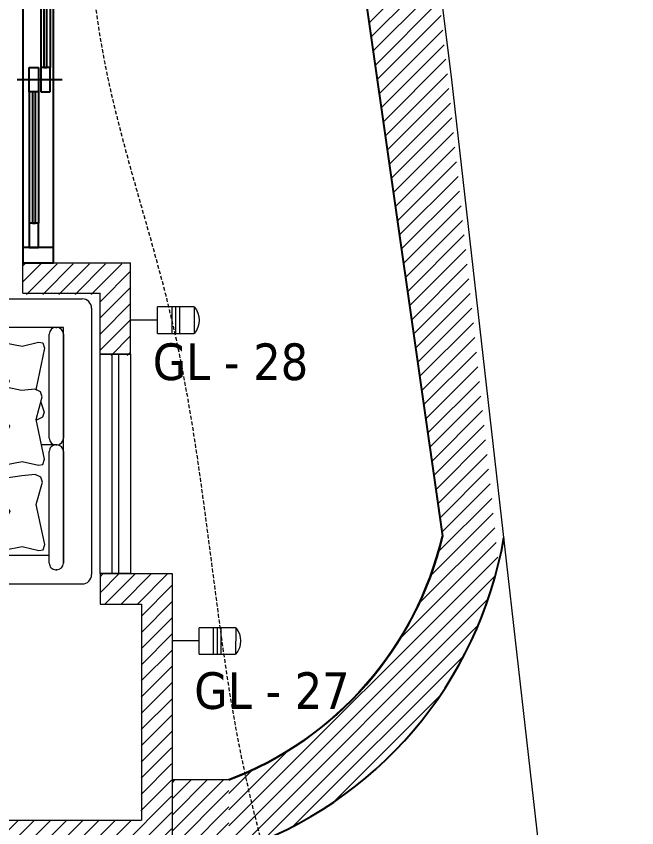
# Model space of a CAD drawing. Header units: inches. Extents: x 109699 to 44449955, y -10987 to 15824140.
# Drawn here: x 191539.3 to 191641.1, y -3401 to -3267.9 of the extents above; entities that cross this region are included whole.
import ezdxf

# ---------------------------------------------------------------- set-up
doc = ezdxf.new("R2010")
doc.units = ezdxf.units.IN
doc.header["$LTSCALE"] = 5
doc.header["$MEASUREMENT"] = 0
doc.linetypes.add('DASHDOT', pattern=[1, 0.5, -0.25, 0, -0.25])
doc.linetypes.add('DASHED2', pattern=[0.375, 0.25, -0.125])
for name, color, linetype, lineweight in [('E-BK', 1, 'Continuous', 15), ('E-Con-Point', 5, 'DASHED2', 13), ('GL', 7, 'Continuous', 5), ('glass', 140, 'Continuous', 18), ('Ground foor outer wall', 7, 'Continuous', 25), ('HATCH2', 253, 'Continuous', 15), ('SB', 1, 'DASHDOT', 20), ('WALL', 8, 'Continuous', 53), ('WALL-1', 8, 'Continuous', 9), ('Window wall', 7, 'Continuous', 5)]:
    doc.layers.add(name, color=color, linetype=linetype, lineweight=lineweight)
doc.layers.add('FURNITUR', color=7, linetype='Continuous', lineweight=5, true_color=0xe8e8e8)
doc.layers.add('illustr-FURNITURE', color=34, linetype='Continuous')
doc.layers.add('WID', color=8, linetype='Continuous')
doc.styles.add('MtXpl_Tahoma', font='tahoma.ttf')

# ---------------------------------------------------------------- blocks, each defined once
blk = doc.blocks.new('A$C677D3EAC')
at = {"layer": 'FURNITUR'}
for p, q in [((12.00479866045498, 51.95316647657546), (26.27257498371182, 51.95316647657546)), ((12.00479866045498, 46.7545977087857), (12.00479866045498, 51.95316647657546)), ((1.714798660454107, 49.35388209268422), (12.00479866045498, 49.35388209268422)), ((27.98757498370105, 50.23816647657532), (27.98757498370833, 1.714991515273141)), ((-0.0002013395424000919, 47.63888209268407), (-0.0002013395424000919, 27.05888209268414)), ((22.84257498371153, 46.7545977087857), (12.00479866045498, 46.7545977087857)), ((21.47057498371578, 46.7545977087857), (21.64207498370524, 46.7545977087857)), ((22.84257498370425, 3.799775899162796), (22.84257498370425, 46.7545977087857)), ((20.27007498366584, 26.54438209267664), (20.27007498370949, 45.55409770878578)), ((22.84257498371153, 45.55409770878578), (22.8425749836606, 26.54438209267664)), ((11.49008981315274, 43.32827631189775), (12.16517933704745, 43.96611358265636)), ((12.5027240989948, 38.07549475087126), (11.49008981315274, 43.32827631189775)), ((12.16517933704745, 43.96611358265636), (15.31559601729532, 43.36579608827378)), ((15.31559601729532, 43.36579608827378), (18.31599273014581, 44.07867291178536)), ((19.40363667030761, 42.95307747577226), (17.86593348672614, 35.7117434773545)), ((18.31599273014581, 44.07867291178536), (19.10359739428532, 43.92859380628033)), ((19.10359739428532, 43.92859380628033), (19.40363667030761, 42.95307747577226)), ((13.02779365549941, 36.91237953848213), (12.5027240989948, 38.07549475087126)), ((11.61261941229895, 35.30786455647831), (12.66275786653569, 35.83314249810883)), ((12.00544753944268, 35.43314440848462), (12.05266419680993, 35.5991841482255)), ((12.05266419680993, 35.5991841482255), (13.02779365549941, 36.91237953848213)), ((15.24777488336258, 35.24313066369177), (12.66275786653569, 35.83314249810883)), ((17.65718828754325, 35.51486969230791), (15.24777488336258, 35.24313066369177)), ((18.70732674178726, 34.98959175067739), (17.65718828754325, 35.51486969230791)), ((17.86593348672614, 35.7117434773545), (17.97569034616026, 35.37952664570821)), ((10.63983892452234, 33.38899892960671), (11.33031025100354, 34.46060119444883)), ((11.33031025100354, 34.46060119444883), (11.61261941229895, 35.30786455647831)), ((11.33031025100354, 34.46060119444883), (12.05985271719692, 30.10290950415674)), ((17.87312200711312, 29.99035017502774), (19.00736667657475, 34.08911497292229)), ((19.00736667657475, 34.08911497292229), (18.70732674178726, 34.98959175067739)), ((10.63983892452234, 33.38899892960671), (10.03458546302863, 31.55699145095787)), ((18.72337355450145, 33.1164066199799), (19.32862701599515, 31.28439914133105)), ((10.03458546302863, 31.55699145095787), (10.3346253978234, 30.65651467320276)), ((19.32862701599515, 31.28439914133105), (19.02858708120039, 30.38392236357595)), ((10.3346253978234, 30.65651467320276), (11.38476385206013, 30.13123673157224)), ((12.04650223874341, 30.18265437400623), (11.38476385206013, 30.13123673157224)), ((12.05985271719692, 30.10290950415674), (13.0349821758864, 28.78971411390012)), ((19.4108251906946, 22.74901617660998), (17.87312200711312, 29.99035017502774)), ((17.97844862696365, 29.85864442194543), (17.89591218490386, 29.87674181101283)), ((19.02858708120039, 30.38392236357595), (17.97844862696365, 29.85864442194543)), ((13.0349821758864, 28.78971411390012), (12.50991261938179, 27.62659890151099)), ((12.50991261938179, 27.62659890151099), (11.49727833353245, 22.3738173404854)), ((12.06984914469649, 25.34388209268036), (1.714798660454107, 25.34388209268491)), ((21.47057498365757, 25.34388209267672), (18.85980329597078, 25.34388209267763)), ((21.47057498373033, 25.34388209267672), (21.64207498372707, 25.34388209267672)), ((21.64207498366159, 25.34388209267672), (21.47057498366485, 25.34388209267672)), ((20.27007498370949, 3.79977589916416), (20.27007498372404, 24.1433820926768)), ((22.84257498372608, 24.1433820926768), (22.84257498370425, 3.79977589916416)), ((-0.0002013395424000919, 4.314275899168024), (-0.0002013395424000919, 23.62888209268476)), ((11.49727833353245, 22.3738173404854), (12.17236785743444, 21.73598006972588)), ((12.17236785743444, 21.73598006972588), (15.32278453768231, 22.33629756410846)), ((15.32278453768231, 22.33629756410846), (18.3231812505328, 21.62342074059688)), ((19.11078591466503, 21.77349984610191), (19.4108251906946, 22.74901617660998)), ((18.3231812505328, 21.62342074059688), (19.11078591466503, 21.77349984610191)), ((12.43392473156564, 19.28744697104412), (11.98386482938076, 19.06232831278612)), ((15.28969182424771, 19.71016240346398), (12.43392473156564, 19.28744697104412)), ((17.69910522842838, 19.98190143208012), (15.28969182424771, 19.71016240346398)), ((18.74924368267239, 19.4566234904496), (17.69910522842838, 19.98190143208012)), ((19.04928361745988, 18.5561467126945), (18.74924368267239, 19.4566234904496)), ((11.98386482938076, 19.06232831278612), (11.87135034790845, 18.19937131140705)), ((11.87135034790845, 18.19937131140705), (12.10176965808205, 14.56994124392895)), ((17.91503894799826, 14.45738191479995), (19.04928361745988, 18.5561467126945)), ((12.10176965808205, 14.56994124392895), (13.07689911677153, 13.25674585367233)), ((19.45274213157973, 7.216047916382195), (17.91503894799826, 14.45738191479995)), ((12.55182956026692, 12.0936306412832), (11.53919527441758, 6.840849080256703)), ((13.07689911677153, 13.25674585367233), (12.55182956026692, 12.0936306412832)), ((11.53919527441758, 6.840849080256703), (12.21428479831957, 6.203011809498093)), ((12.21428479831957, 6.203011809498093), (15.36470147856744, 6.803329303880673)), ((15.36470147856744, 6.803329303880673), (18.36509819141793, 6.090452480368185)), ((18.36509819141793, 6.090452480368185), (19.15270285555744, 6.240531585874123)), ((19.15270285555744, 6.240531585874123), (19.45274213157973, 7.216047916382195)), ((20.27007498370949, 5.198560283064126), (12.00479866045498, 5.198560283062761)), ((12.00479866045498, 5.198560283062761), (12.00479866045498, -8.484727004542947e-06)), ((12.00479866045498, 2.599275899167878), (1.714798660446831, 2.599275899171516)), ((21.64207498370524, 2.59927589916424), (21.47057498370123, 2.59927589916424)), ((21.47057498370123, 2.59927589916424), (21.64207498369797, 2.59927589916424)), ((12.00479866045498, -8.484727004542947e-06), (26.27257498371182, -8.484727004542947e-06))]:
    blk.add_line(p, q, dxfattribs=at)
for centre, radius, start, end in [((26.27257498370454, 50.23816647657532), 1.715, 0, 90), ((1.714798660454107, 47.63888209268407), 1.715, 90, 180), ((21.47057498371578, 45.55409770878532), 1.200500000000829, 90, 179.9999999999739), ((21.64207498371252, 45.55409770878578), 1.20049999999992, 0, 90), ((1.714798660454107, 27.05888209268414), 1.715, 180, 270), ((1.714798660454107, 23.62888209268476), 1.715, 90, 180), ((21.47057498366485, 26.5443820926771), 1.200500000000375, 180.0000000000261, 270), ((21.47057498373033, 24.14338209267726), 1.20049999999901, 90, 180.0000000000261), ((21.64207498366159, 26.54438209267664), 1.20049999999901, 270, 0), ((21.64207498372707, 24.14338209267726), 1.200499999999465, 359.999999999974, 90), ((1.714798660446831, 4.314275899171662), 1.715, 180, 270), ((21.47057498370123, 3.799775899163706), 1.200499999999465, 179.9999999999739, 270), ((21.64207498370524, 3.79977589916416), 1.20049999999992, 270, 0), ((26.27257498371182, 1.714991515273141), 1.715, 270, 0)]:
    blk.add_arc(centre, radius, start, end, dxfattribs=at)
blk = doc.blocks.new('bbbb')
at = {"layer": 'WID'}
for p, q in [((143986.7009188982, 37109.52163377394), (143981.7009188964, 37109.52163377394)), ((143981.7009188964, 37109.52163377394), (143981.7009188964, 37107.02163377452)), ((143986.7009188982, 37107.02163377452), (143986.7009188982, 37109.52163377394)), ((143981.7009188964, 37107.02163377452), (143986.7009188982, 37107.02163377452)), ((143981.7009188965, 37052.02163377336), (143981.7009188964, 37107.02163377452)), ((143982.2509188965, 37107.02163377452), (143982.2509188966, 37103.02163377545)), ((143983.7509188971, 37107.02163377452), (143982.2509188965, 37107.02163377452)), ((143983.7509188971, 37103.02163377545), (143983.7509188971, 37107.02163377452)), ((143986.7009188982, 37107.02163377452), (143986.7009188981, 37052.02163377336)), ((143982.2509188966, 37103.02163377545), (143983.7509188971, 37103.02163377545)), ((143982.2509188968, 37103.02163377545), (143982.2509188966, 37081.52163377347)), ((143982.7509188967, 37103.02163377545), (143983.2509188971, 37103.02163377545)), ((143982.7509188965, 37081.52163377347), (143982.7509188967, 37103.02163377545)), ((143983.2509188971, 37103.02163377545), (143983.2509188964, 37081.52163377347)), ((143983.7509188971, 37103.02163377545), (143983.7509188969, 37081.52163377347)), ((143982.2509188966, 37081.52163377347), (143983.7509188971, 37081.52163377347)), ((143982.2509188966, 37077.52163377441), (143982.2509188966, 37081.52163377347)), ((143983.2509188964, 37081.52163377347), (143982.7509188962, 37081.52163377347)), ((143983.7509188971, 37081.52163377347), (143983.7509188971, 37077.52163377441)), ((143985.650918898, 37081.52163377347), (143984.1509188974, 37081.52163377347)), ((143984.1509188974, 37081.52163377347), (143984.1509188974, 37077.52163377441)), ((143985.650918898, 37077.52163377441), (143985.650918898, 37081.52163377347)), ((143980.2509188959, 37079.52163377394), (143987.6509188987, 37079.52163377394)), ((143983.7509188971, 37077.52163377441), (143982.2509188966, 37077.52163377441)), ((143984.1509188971, 37077.52163377441), (143984.150918897, 37056.02163377243)), ((143984.1509188974, 37077.52163377441), (143985.650918898, 37077.52163377441)), ((143984.6509188975, 37077.52163377441), (143985.1509188979, 37077.52163377441)), ((143984.6509188973, 37056.02163377243), (143984.6509188975, 37077.52163377441)), ((143985.1509188979, 37077.52163377441), (143985.1509188972, 37056.02163377243)), ((143985.6509188981, 37077.52163377445), (143985.6509188975, 37056.02163377243)), ((143984.150918897, 37056.02163377243), (143985.6509188975, 37056.02163377243)), ((143984.150918897, 37052.02163377336), (143984.150918897, 37056.02163377243)), ((143985.1509188972, 37056.02163377243), (143984.6509188971, 37056.02163377243)), ((143985.6509188975, 37056.02163377243), (143985.6509188975, 37052.02163377336)), ((143981.7009188965, 37049.52163377394), (143981.7009188965, 37052.02163377336)), ((143981.7009188965, 37052.02163377336), (143986.7009188982, 37052.02163377336)), ((143985.6509188975, 37052.02163377336), (143984.150918897, 37052.02163377336)), ((143986.7009188981, 37052.02163377336), (143986.7009188982, 37049.52163377394)), ((143986.7009188982, 37049.52163377394), (143981.7009188965, 37049.52163377394))]:
    blk.add_line(p, q, dxfattribs=at)
blk = doc.blocks.new('bs')
at = {"layer": 'E-BK'}
for p, q in [((-793.6107616202517, 1425.531798899594), (-793.6107616202517, 1433.501113548989)), ((-787.8528887823031, 1433.501113548989), (-793.6107616202514, 1433.501113548989)), ((-787.8528887823031, 1433.501113548989), (-787.8528887823031, 1425.531798899594)), ((-793.6107616202517, 1425.531798899594), (-787.8528887823031, 1425.531798899594)), ((-790.7318252012774, 1425.531798899594), (-790.7318252012774, 1419.63482280183))]:
    blk.add_line(p, q, dxfattribs=at)
at = {"layer": 'E-BK', "color": 5}
for p, q in [((-793.6107616202517, 1430.362221329489), (-787.8528887823031, 1430.362221329489)), ((-793.6107616202517, 1429.516456224291), (-787.8528887823031, 1429.516456224291)), ((-793.6107616202517, 1428.670698148449), (-787.8528887823031, 1428.670698148449))]:
    blk.add_line(p, q, dxfattribs=at)
at = {"layer": 'E-BK'}
blk.add_arc((-790.7318252012773, 1430.221002702818), 4.364332946471941, 48.72674153202249, 131.2732584679775, dxfattribs=at)

msp = doc.modelspace()

# ---------------------------------------------------------------- hatches: boundary and pattern name
at = {"layer": 'HATCH2'}
h = msp.add_hatch(dxfattribs=at)
h.set_pattern_fill('ANSI31', color=256, scale=15, angle=-2.544443745170813e-14)
h.set_pattern_definition([(44.99999999999996, (174967.8919690646, 2531137.985496358), (-1.325825214724776, 1.325825214724777), [])])
edge = h.paths.add_edge_path()
edge.add_line((191574.1603273105, -3393.11951196641), (191574.1603273105, -3405.147079228742))
edge.add_arc((191554.0686921841, -3342.096043291202), 66.17482100353435, 287.6748282563311, 346.4007288213037)
edge.add_line((191618.3882353492, -3357.655712371508), (191608.8129049627, -3266.004473015017))
edge.add_line((191608.8129049627, -3266.004473015017), (191595.2882569712, -3158.065355993158))
edge.add_line((191595.2882569712, -3158.065355993158), (191562.8764109652, -2943.457435507144))
edge.add_line((191562.8764109652, -2943.457435507144), (191552.4424606996, -2888.717385327725))
edge.add_line((191552.4424606996, -2888.717385327725), (191549.8942951928, -2888.892131801977))
edge.add_line((191549.8942951929, -2888.892131801977), (191545.6671870895, -2889.182015734541))
edge.add_line((191545.6671870895, -2889.182015734541), (191542.8006391132, -2889.378596039305))
edge.add_line((191542.8006391131, -2889.378596039305), (191609.1824330924, -3353.134616567555))
edge.add_arc((191553.9626086745, -3340.098577581162), 56.73770634426707, 290.8537667393117, 346.7170746799674, ccw=False)
h = msp.add_hatch(dxfattribs=at)
h.set_pattern_fill('ANSI31', color=256, scale=15, angle=-2.544443745170813e-14)
h.set_pattern_definition([(44.99999999999996, (139084.0799843164, 2531389.256548782), (-1.325825214724776, 1.325825214724777), [])])
h.paths.add_polyline_path([(191558.037324866, -3308.492288452389), (191540.3741718165, -3308.492288452389), (191540.3741718165, -3313.492288452389), (191553.037324866, -3313.492288452389), (191553.037324866, -3323.492288452389), (191558.0393240664, -3323.492288452389)])
h = msp.add_hatch(dxfattribs=at)
h.set_pattern_fill('ANSI31', color=256, scale=15, angle=-2.544443745170813e-14)
h.set_pattern_definition([(44.99999999999996, (139096.7431373659, 2531338.256548782), (-1.325825214724776, 1.325825214724777), [])])
h.paths.add_polyline_path([(191564.8349388084, -3359.282115419677), (191553.037824666, -3359.284218209146), (191553.037324866, -3364.283732896953), (191559.8354386085, -3364.282600731871), (191559.7361504696, -3399.699389864973), (191529.8354386086, -3399.699389864973), (191529.8354386086, -3404.699389865438), (191564.7371500699, -3404.698904552779)])
h = msp.add_hatch(dxfattribs=at)
h.set_pattern_fill('ANSI31', color=256, scale=15, angle=-2.544443745170813e-14)
h.set_pattern_definition([(44.99999999999996, (139018.3372305254, 2531389.256548782), (-1.325825214724776, 1.325825214724777), [])])
h.paths.add_polyline_path([(191574.1603273105, -3393.11951196641), (191564.8354386086, -3393.121628422572), (191564.8354386086, -3404.7015063216), (191574.1603273105, -3404.699389865438)])

# ---------------------------------------------------------------- linework, layer by layer
at = {"layer": 'E-Con-Point', "ltscale": 0.5}
msp.add_spline([(191531.1767466675, -3659.788532685595, 0.5590410111768203), (191587.3046875, -3637.546875, 0.6832439349145716), (191602.95703125, -3628.1953125, 0.6832439349145716), (191617.73046875, -3605.37890625), (191624.52734375, -3566.1328125), (191575.7265625, -3386.7421875), (191572.9119810395, -3369.304684478221, 0.4783989405265523), (191564.8403254331, -3317.709452745945), (191551.6271283845, -3252.614481595286, 0.2846634290586749), (191550.33984375, -3199.6484375, 0.2846634290586749), (191526.0721206437, -3167.624387128682, 0.6882906862028894), (191524.953125, -3145.09765625, 0.6882906862028894), (191526.1450598215, -3054.962439762261, -0.09428638282484059), (191520.2999920681, -2958.144753783602, 0.9022312606696126)], degree=3, dxfattribs=at)
at = {"layer": 'glass', "elevation": 0.3846634290581861}
msp.add_lwpolyline([(191556.0373248659, -3359.283166814412), (191555.0373248659, -3359.283166814412), (191555.0381245461, -3323.283166814412), (191556.0381245461, -3323.283166814412)], close=True, dxfattribs=at)
at = {"layer": 'Ground foor outer wall', "elevation": 15.01535293625372}
msp.add_lwpolyline([(191512.6673576701, -2891.445057058523), (191542.8006391131, -2889.378596039305), (191609.1824330924, -3353.13461656757, -0.2486945884959753), (191574.1603273105, -3393.11951196641)], format="xyb", dxfattribs=at)
at = {"layer": 'Ground foor outer wall'}
for centre, radius, start, end in [((191554.1286361243, -3340.243998266573, 15.01535293625372), 56.54280326244729, 290.7490060412175, 346.8218353709373), ((191554.1689367869, -3342.146138331203, 0.4021036709497992), 66.06561280078787, 288.7703704366414, 350.2169270500459)]:
    msp.add_arc(centre, radius, start, end, dxfattribs=at)
at = {"layer": 'SB', "ltscale": 0.5}
msp.add_spline([(191481.6834313117, -3383.94265399603, 1.753936721106277), (191482.765625, -3351.41796875), (191508.26953125, -3349.71484375), (191517.71484375, -3326.66796875), (191525.02734375, -3264.109375), (191531.7128205266, -3252.25390625, 0.3846634290582784), (191531.716843544, -3222.033871814692, 0.3846634290582784), (191523.8415988725, -3222.033872185504, 0.3846634290582784)], degree=3, dxfattribs=at)
at = {"layer": 'WALL-1'}
for p, q in [((191540.3741718164, -3308.283166814412, 0.1846634290581264), (191558.037324866, -3308.283166814412, 0.1846634290581264)), ((191540.3741718164, -3313.283166814412, 0.2846634290581278), (191540.3741718164, -3308.283166814412, 0.2846634290586749)), ((191558.037324866, -3323.283166814412, 0.2846634290581861), (191558.037324866, -3308.283166814412, 0.1000000000027867)), ((191558.037324866, -3308.283166814412, 0.1000000000027832), (191558.037324866, -3308.283166814412, 0.1000000000027832)), ((191540.3741718164, -3313.283166814412, 0.1846634290581264), (191553.037324866, -3313.283166814412, 0.1846634290581264)), ((191553.037324866, -3323.283166814412, 0.3846634290581861), (191553.037324866, -3313.283166814412, 0.3846634290581861)), ((191558.037324866, -3323.283166814412, 0.3846634290581861), (191553.037324866, -3323.283166814412, 0.2846634290581861)), ((191553.037324866, -3359.283166814412, 0.284663429058277), (191564.8354386084, -3359.283166814412, 0.284663429058277)), ((191553.037324866, -3359.283166814412, 0.184663429058277), (191553.037324866, -3364.283166814412, 0.1000000000028756)), ((191564.8354386086, -3359.283166814412, 0.3846634290582784), (191564.8354386086, -3404.699389865438, 0.7704404017316051)), ((191553.037324866, -3364.283166814412, 0.284663429058277), (191559.8354386086, -3364.283166814877, 0.284663429058277)), ((191559.8354386086, -3364.283166814877, 0.284663429058277), (191559.8354386086, -3399.699389864973, 0.5976446869171959)), ((191529.8354386086, -3399.699389864973, 0.4865327038176623), (191559.8354386086, -3399.699389864973, 0.4865327038176623))]:
    msp.add_line(p, q, dxfattribs=at)
msp.add_lwpolyline([(191550.6197079707, -2878.818898212447), (191550.6197079707, -2878.818898212447), (191564.6965323065, -2955.263312255314), (191597.1083783125, -3169.871232741329), (191610.633026304, -3277.810349763187), (191630.1619928249, -3449.580448578394), (191644.0653581476, -3585.029801136165), (191664.1941345395, -3744.135978512282), (191675.3856284156, -3835.40874693664), (191680.6246377444, -3883.928132422085), (191678.2503808558, -3927.099831079415), (191669.21977882, -3957.826945758707), (191648.6276926454, -3992.483664249352), (191631.3702762547, -4018.511364481228)], dxfattribs=at)
at = {"layer": 'Window wall', "elevation": 0.3846634290581861}
msp.add_lwpolyline([(191558.037324866, -3359.283166814412), (191553.037324866, -3359.283166814412), (191553.037324866, -3323.283166814412), (191558.037324866, -3323.283166814412)], close=True, dxfattribs=at)
at = {"layer": 'Window wall', "elevation": 0.970440401731608}
msp.add_lwpolyline([(191574.1603273105, -3393.11951196641), (191564.8354386086, -3393.121628422572), (191564.8354386086, -3404.7015063216), (191574.1603273105, -3404.699389865438), (191574.1603273105, -3404.698070584409)], dxfattribs=at)

# ---------------------------------------------------------------- block references
at = {"layer": 'E-BK', "color": 5, "xscale": -0.7528878284414805, "yscale": 0.7528878284501843, "zscale": 0.7528878284442684, "rotation": 269.9991720482258}
for p in [(190489.2201488872, -2722.361542695728, 0.216044808651405), (190496.0182626298, -2774.970520978098, 0.4783989405265522)]:
    msp.add_blockref('bs', p, dxfattribs=at)
at = {"layer": 'illustr-FURNITURE', "xscale": 0.9, "yscale": 0.9, "zscale": 0.9, "rotation": 359.9996818959455}
msp.add_blockref('A$C677D3EAC', (191526.4500199983, -3360.977942526506, 1.774437621497697), dxfattribs=at)
at = {"layer": 'WALL', "xscale": -1, "rotation": 8.066458772937324e-05}
msp.add_blockref('bbbb', (335527.1272512078, -40357.60082598309, 0.2846634290586749), dxfattribs=at)

# ---------------------------------------------------------------- texts
at = {"layer": 'GL', "color": 7, "style": 'MtXpl_Tahoma'}
for s, p in [('GL - 28', (191561.6842164633, -3327.524957414254, 0.1923317145304864)), ('GL - 27', (191568.4823302059, -3381.457191922893, 0.4732774875729876))]:
    msp.add_text(s, height=6, rotation=359.9999999999999, dxfattribs=at).set_placement(p)

doc.saveas('drawing.dxf')
